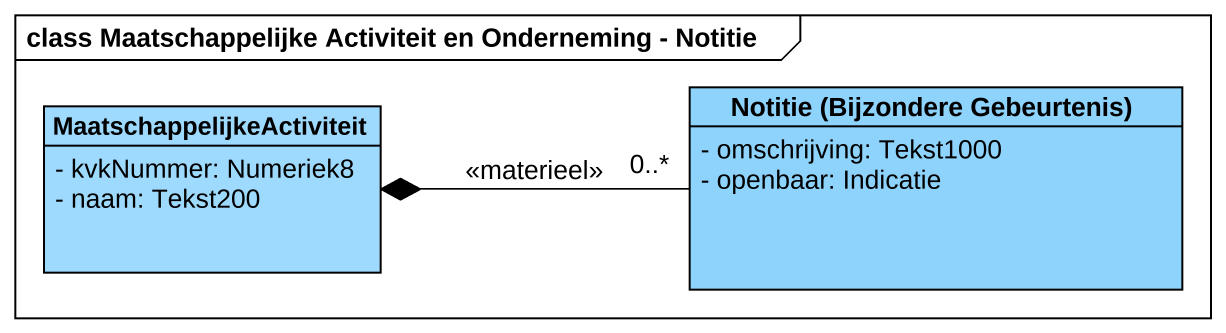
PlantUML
@startuml
mainframe class Maatschappelijke Activiteit en Onderneming - Notitie
hide circle
hide empty members
skinparam classAttributeIconSize 0
class MaatschappelijkeActiviteit #9EDAFD {
  - kvkNummer: Numeriek8
  - naam: Tekst200
}
class "Notitie (Bijzondere Gebeurtenis)" as Notitie_Bijzondere #8ED3FC {
  - omschrijving: Tekst1000
  - openbaar: Indicatie
}
Notitie_Bijzondere "0..*" -left-* MaatschappelijkeActiviteit : <<materieel>>
@enduml
